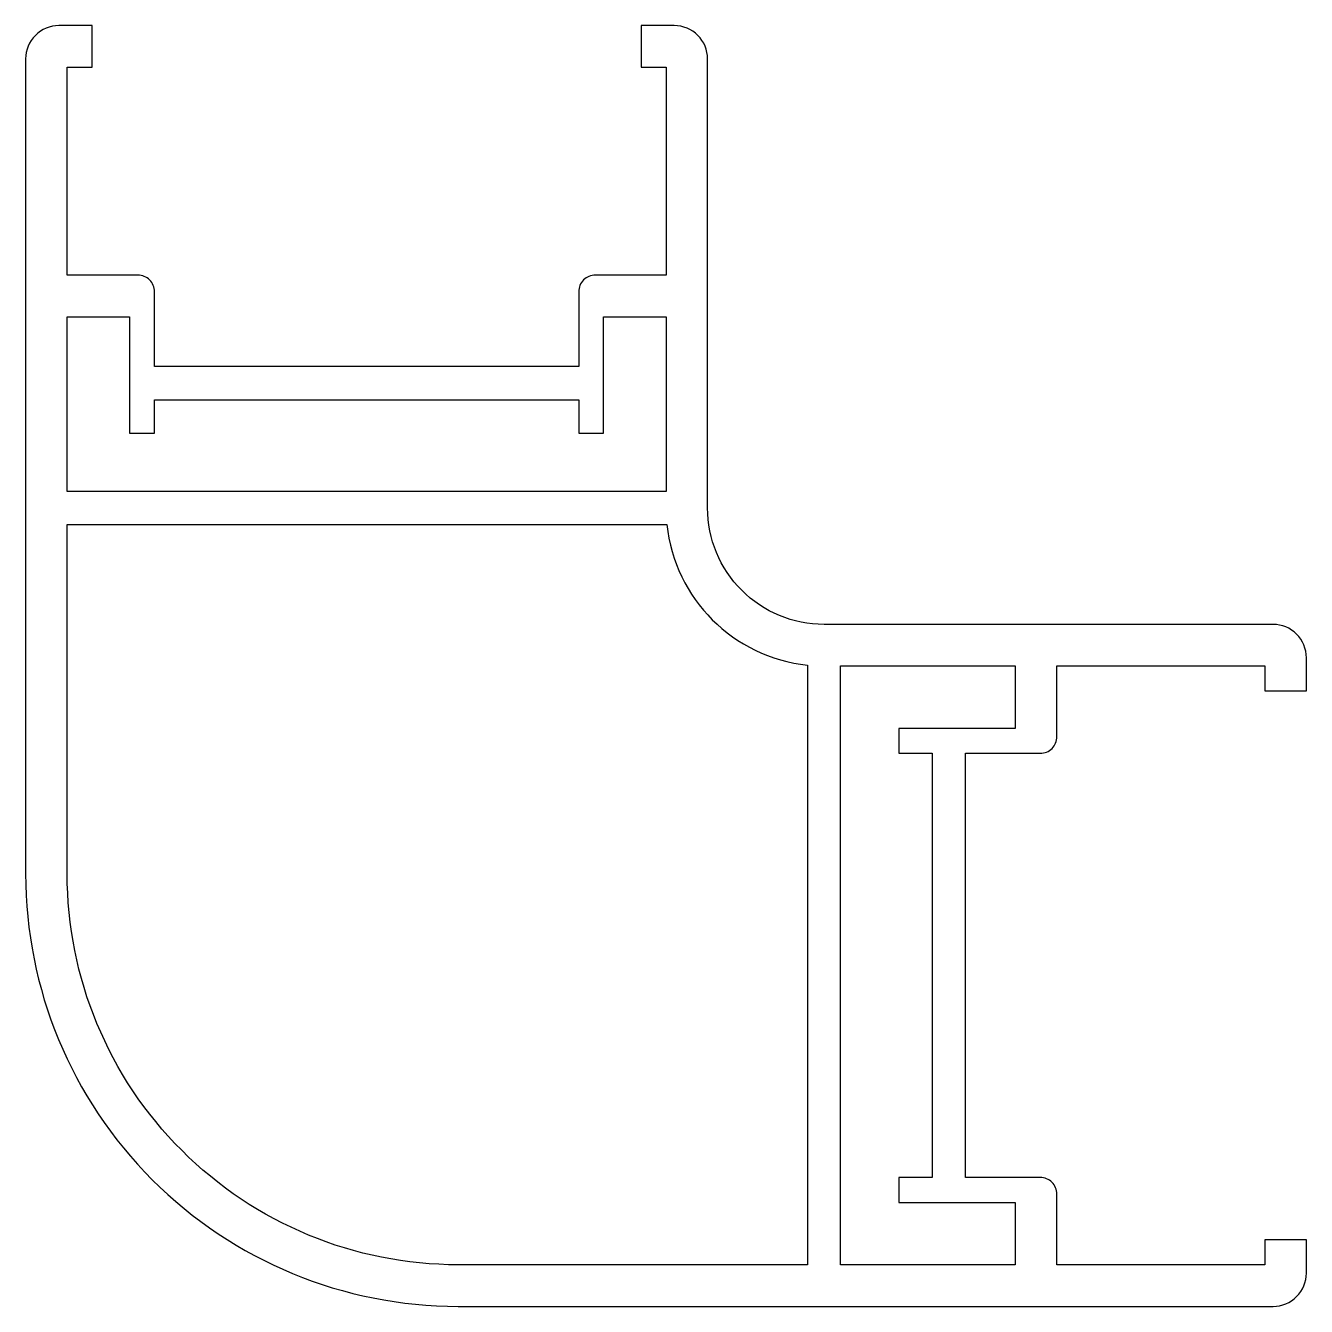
# Model space of a CAD drawing. Extents: x 929.1 to 1006.1, y -63 to 14.
import ezdxf

# ---------------------------------------------------------------- set-up
doc = ezdxf.new("R2010")
doc.units = 0
doc.header["$LTSCALE"] = 15
doc.layers.get('0').update_dxf_attribs({"linetype": 'CONTINUOUS'})

msp = doc.modelspace()

# ---------------------------------------------------------------- linework, layer by layer
at = {"ltscale": 0.05}
msp.add_line((967.554, -3.525), (967.554, -3.525), dxfattribs=at)
for points in [[(962.304, -6.525), (936.804, -6.525), (936.804, -2.025, 0.414214), (935.804, -1.025), (931.554, -1.025), (931.554, 11.475), (933.054, 11.475), (933.054, 13.975), (931.054, 13.975, 0.414214), (929.054, 11.975), (929.054, -37.025, 0.414214), (955.054, -63.025), (1004.054, -63.025, 0.414214), (1006.054, -61.025), (1006.054, -59.025), (1003.554, -59.025), (1003.554, -60.525), (991.054, -60.525), (991.054, -56.275, 0.414214), (990.054, -55.275), (985.554, -55.275), (985.554, -29.775), (990.054, -29.775, 0.414214), (991.054, -28.775), (991.054, -24.525), (1003.554, -24.525), (1003.554, -26.025), (1006.054, -26.025), (1006.054, -24.025, 0.414214), (1004.054, -22.025), (977.054, -22.025, -0.414214), (970.054, -15.025), (970.054, 11.975, 0.414214), (968.054, 13.975), (966.054, 13.975), (966.054, 11.475), (967.554, 11.475), (967.554, -1.025), (963.304, -1.025, 0.414214), (962.304, -2.025)], [(931.554, -37.025), (931.554, -16.025), (967.607, -16.025, 0.353703), (976.054, -24.472), (976.054, -60.525), (955.054, -60.525, -0.414214)]]:
    msp.add_lwpolyline(points, format="xyb", close=True, dxfattribs=at)
for points in [[(935.304, -3.525), (935.304, -10.525), (936.804, -10.525), (936.804, -8.525), (962.304, -8.525), (962.304, -10.525), (963.804, -10.525), (963.804, -3.525), (967.554, -3.525), (967.554, -14.025), (949.554, -14.025), (931.554, -14.025), (931.554, -3.525)], [(978.054, -24.525), (988.554, -24.525), (988.554, -24.525), (988.554, -28.275), (981.554, -28.275), (981.554, -29.775), (983.554, -29.775), (983.554, -55.275), (981.554, -55.275), (981.554, -56.775), (988.554, -56.775), (988.554, -60.525), (978.054, -60.525)]]:
    msp.add_lwpolyline(points, close=True, dxfattribs=at)

doc.saveas('drawing.dxf')
